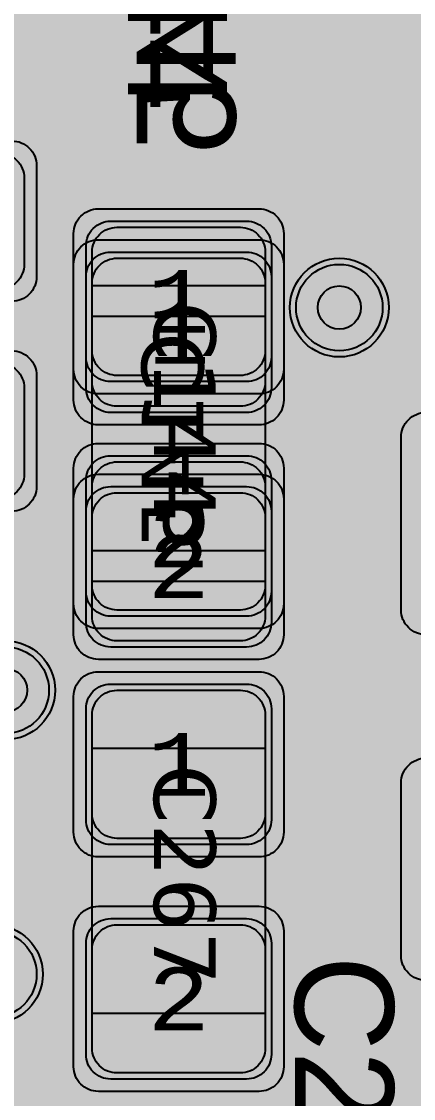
# Model space of a CAD drawing. Extents: x -28 to 199, y -61 to 255.
# Drawn here: x 87.73 to 90.9, y 209.49 to 218.22 of the extents above; entities that cross this region are included whole.
import ezdxf
from ezdxf.enums import TextEntityAlignment as Align

# ---------------------------------------------------------------- set-up
doc = ezdxf.new("R2010")
doc.units = 0
doc.header["$MEASUREMENT"] = 0
for name, color, linetype in [('ASSEMBLY_OUTLINES_BTM', 191, 'CONTINUOUS'), ('ASSEMBLY_OUTLINES_TOP', 102, 'CONTINUOUS'), ('ASSEMBLY_PART_NUMBERS_BTM', 191, 'CONTINUOUS'), ('ASSEMBLY_PART_NUMBERS_TOP', 102, 'CONTINUOUS'), ('ASSEMBLY_REF_DES_BTM', 191, 'CONTINUOUS'), ('ASSEMBLY_REF_DES_TOP', 102, 'CONTINUOUS'), ('DRILL_DRAWING', 21, 'CONTINUOUS'), ('GENERATED_SILKSCREEN_BTM', 255, 'CONTINUOUS'), ('GENERATED_SILKSCREEN_TOP', 140, 'CONTINUOUS'), ('PART_PADS_SMD_BTM', 10, 'CONTINUOUS'), ('PART_PADS_SMD_TOP', 150, 'CONTINUOUS'), ('PIN_NUMBERS_BTM', 8, 'CONTINUOUS'), ('PIN_NUMBERS_TOP', 8, 'CONTINUOUS'), ('PLACEMENT_OUTLINES_BTM', 222, 'CONTINUOUS'), ('PLACEMENT_OUTLINES_TOP', 130, 'CONTINUOUS'), ('PLANE_SHAPES_LAYER_2', 230, 'CONTINUOUS'), ('PLANE_SHAPES_LAYER_3', 81, 'CONTINUOUS'), ('SILKSCREEN_OUTLINES_BTM', 211, 'CONTINUOUS'), ('SILKSCREEN_OUTLINES_TOP', 150, 'CONTINUOUS'), ('SILKSCREEN_REF_DES_BTM', 211, 'CONTINUOUS'), ('SILKSCREEN_REF_DES_TOP', 150, 'CONTINUOUS'), ('SOLDERMASK_PADS_BTM', 12, 'CONTINUOUS'), ('SOLDERMASK_PADS_TOP', 180, 'CONTINUOUS'), ('SOLDERPASTE_PADS_BTM', 12, 'CONTINUOUS'), ('SOLDERPASTE_PADS_TOP', 180, 'CONTINUOUS'), ('TRACES_LAYER_BOTTOM', 10, 'CONTINUOUS'), ('TRACES_LAYER_TOP', 150, 'CONTINUOUS'), ('VIA_HOLES_LAYER_2', 30, 'CONTINUOUS'), ('VIA_HOLES_LAYER_3', 30, 'CONTINUOUS'), ('VIA_HOLES_LAYER_BOTTOM', 30, 'CONTINUOUS'), ('VIA_HOLES_LAYER_TOP', 30, 'CONTINUOUS'), ('VIA_PADS_LAYER_2', 230, 'CONTINUOUS'), ('VIA_PADS_LAYER_3', 81, 'CONTINUOUS'), ('VIA_PADS_LAYER_BOTTOM', 10, 'CONTINUOUS'), ('VIA_PADS_LAYER_TOP', 150, 'CONTINUOUS')]:
    doc.layers.add(name, color=color, linetype=linetype)
doc.styles.add('COURIER_NEW', font='COUR.TTF')
doc.styles.add('VERDANA', font='verdana.TTF')
doc.styles.add('VERIBEST_GERBER_0', font='txt')

msp = doc.modelspace()

# ---------------------------------------------------------------- hatches: boundary and pattern name
at = {"layer": 'PLANE_SHAPES_LAYER_2'}
h = msp.add_hatch(color=256, dxfattribs=at)
h.paths.add_polyline_path([(169.5, 129.25), (149.5, 129.25), (142.25, 122), (142.25, 90.5), (147.5, 90.5), (147.5, 80), (154, 80), (154, 69.25), (131.75, 69.25), (131.75, 73.25), (121.25, 73.25), (121.25, 81), (110.5, 81), (110.5, 125.75), (106.5, 125.75), (106.5, 128.75), (93.5, 128.75), (93.5, 120.25), (91.75, 120.25), (91.75, 121.5), (80, 121.5), (80, 118.25), (73.25, 118.25), (73.25, 124.5), (67.5, 124.5), (67.5, 128), (57.75, 128), (57.75, 120.25), (55.25, 120.25), (55.25, 121.5), (47.5, 121.5), (47.5, 119), (35, 119), (35, 134.75), (32.75, 134.75), (32.75, 159.75), (29.25, 159.75), (29.25, 175.25), (22.5, 175.25), (22.5, 195.25), (17.25, 195.25), (17.25, 198), (22.5, 198), (22.5, 216.5), (40.25, 216.5), (40.25, 235.5), (54.5, 235.5), (54.5, 254), (87.25, 254), (87.25, 236.25), (86.25, 236.25), (86.25, 228.75), (81, 228.75), (81, 218.75), (95.25, 218.75), (95.25, 194.5), (87, 194.5), (87, 172), (131.1, 172), (131.1, 208.75), (115.5, 208.75), (115.5, 213.75), (106.75, 213.75), (106.75, 218.75), (110.25, 222.25), (110.25, 226.25), (142.5, 226.25), (142.5, 221.5), (160.5, 221.5), (160.5, 240.75), (169.5, 240.75)])
h.paths.add_polyline_path([(35.5, 149.5), (41.75, 149.5), (41.75, 152), (39.25, 152), (39.25, 154), (37.75, 154), (37.75, 152), (35.5, 152)], flags=16)
h.paths.add_polyline_path([(37.5, 125.75), (37.5, 128.75), (42.75, 128.75), (42.75, 125.75)], flags=16)
h.paths.add_polyline_path([(52, 127.75), (52, 130.75), (54.25, 130.75), (54.25, 127.75)], flags=16)
h.paths.add_polyline_path([(50.75, 219.5), (50.75, 226.5), (71.75, 226.5), (71.75, 219.5)], flags=16)
h.paths.add_polyline_path([(66.5, 150.75), (66.5, 177.5), (72.25, 177.5), (72.25, 150.75)], flags=16)
h.paths.add_polyline_path([(47.25, 185.25), (73, 185.25), (73, 188.25), (70.25, 188.25), (70.25, 191), (47.25, 191)], flags=16)
h.paths.add_polyline_path([(84.5, 208), (84.5, 212.75), (85, 212.75), (85, 208)], flags=16)
h.paths.add_polyline_path([(61.5, 137.25), (87.75, 137.25), (87.75, 140.5), (84.75, 140.5), (84.75, 143), (61.5, 143)], flags=16)
h.paths.add_polyline_path([(88.75, 127), (88.75, 130), (91, 130), (91, 127)], flags=16)
h.paths.add_polyline_path([(85.5, 130.25), (85.5, 132.5), (91, 132.5), (91, 130.25)], flags=16)
h.paths.add_polyline_path([(108.75, 142.25), (135.75, 142.25), (135.75, 145.75), (132.25, 145.75), (132.25, 149), (108.75, 149)], flags=16)
h.paths.add_polyline_path([(114.25, 126.75), (140.75, 126.75), (140.75, 129.75), (137.25, 129.75), (137.25, 133), (114.25, 133)], flags=16)
h.paths.add_polyline_path([(155.25, 180.25), (166.25, 180.25), (166.25, 186.25), (152.25, 186.25), (152.25, 183), (155.25, 183)], flags=16)
at = {"layer": 'PLANE_SHAPES_LAYER_3'}
h = msp.add_hatch(color=256, dxfattribs=at)
h.paths.add_polyline_path([(169.5, 129.25), (149.5, 129.25), (142.25, 122), (142.25, 90.5), (147.5, 90.5), (147.5, 80), (154, 80), (154, 69.25), (131.75, 69.25), (131.75, 73.25), (121.25, 73.25), (121.25, 81), (110.5, 81), (110.5, 125.75), (106.5, 125.75), (106.5, 128.75), (93.5, 128.75), (93.5, 120.25), (91.75, 120.25), (91.75, 121.5), (80, 121.5), (80, 118.25), (73.25, 118.25), (73.25, 124.5), (67.5, 124.5), (67.5, 127.75), (58.25, 127.75), (58.25, 130.25), (88.75, 130.25), (88.75, 127), (91, 127), (91, 132.5), (55, 132.5), (55, 131.25), (52, 131.25), (52, 127.75), (55, 127.75), (55, 127.25), (57.75, 127.25), (57.75, 120.25), (55.25, 120.25), (55.25, 121.5), (47.5, 121.5), (47.5, 119), (35, 119), (35, 134.75), (32.75, 134.75), (32.75, 159.75), (29.25, 159.75), (29.25, 175.25), (22.5, 175.25), (22.5, 195.25), (17.25, 195.25), (17.25, 198), (22.5, 198), (22.5, 216.5), (40.25, 216.5), (40.25, 235.5), (54.5, 235.5), (54.5, 254), (87.25, 254), (87.25, 236.25), (86.25, 236.25), (86.25, 228.75), (81, 228.75), (81, 218.75), (95.25, 218.75), (95.25, 194.5), (87, 194.5), (87, 172), (131.1, 172), (131.1, 208.75), (115.5, 208.75), (115.5, 213.75), (106.75, 213.75), (106.75, 218.75), (110.25, 222.25), (110.25, 226.25), (142.5, 226.25), (142.5, 221.5), (160.5, 221.5), (160.5, 240.75), (169.5, 240.75)])
h.paths.add_polyline_path([(35.5, 149.5), (41.75, 149.5), (41.75, 152), (39.25, 152), (39.25, 154), (37.75, 154), (37.75, 152), (35.5, 152)], flags=16)
h.paths.add_polyline_path([(37.5, 125.75), (37.5, 128.75), (42.75, 128.75), (42.75, 125.75)], flags=16)
h.paths.add_polyline_path([(50.75, 219.5), (50.75, 226.5), (71.75, 226.5), (71.75, 219.5)], flags=16)
h.paths.add_polyline_path([(66.5, 150.75), (66.5, 177.5), (72.25, 177.5), (72.25, 150.75)], flags=16)
h.paths.add_polyline_path([(47.25, 185.25), (73, 185.25), (73, 188.25), (70.25, 188.25), (70.25, 191), (47.25, 191)], flags=16)
h.paths.add_polyline_path([(84.5, 208), (84.5, 212.75), (85, 212.75), (85, 208)], flags=16)
h.paths.add_polyline_path([(61.5, 137.25), (87.75, 137.25), (87.75, 140.5), (84.75, 140.5), (84.75, 143), (61.5, 143)], flags=16)
h.paths.add_polyline_path([(108.75, 142.25), (135.75, 142.25), (135.75, 145.75), (132.25, 145.75), (132.25, 149), (108.75, 149)], flags=16)
h.paths.add_polyline_path([(114.25, 126.75), (140.75, 126.75), (140.75, 129.75), (137.25, 129.75), (137.25, 133), (114.25, 133)], flags=16)
h.paths.add_polyline_path([(155.25, 180.25), (166.25, 180.25), (166.25, 186.25), (152.25, 186.25), (152.25, 183), (155.25, 183)], flags=16)
at = {"layer": 'VIA_HOLES_LAYER_2'}
h = msp.add_hatch(color=256, dxfattribs=at)
edge = h.paths.add_edge_path()
edge.add_arc((90.3, 215.9), 0.175, 0, 360)
h = msp.add_hatch(color=256, dxfattribs=at)
edge = h.paths.add_edge_path()
edge.add_arc((87.6, 212.8), 0.175, 0, 360)
at = {"layer": 'VIA_HOLES_LAYER_3'}
h = msp.add_hatch(color=256, dxfattribs=at)
edge = h.paths.add_edge_path()
edge.add_arc((90.3, 215.9), 0.175, 0, 360)
h = msp.add_hatch(color=256, dxfattribs=at)
edge = h.paths.add_edge_path()
edge.add_arc((87.6, 212.8), 0.175, 0, 360)
at = {"layer": 'VIA_HOLES_LAYER_BOTTOM'}
h = msp.add_hatch(color=256, dxfattribs=at)
edge = h.paths.add_edge_path()
edge.add_arc((90.3, 215.9), 0.175, 0, 360)
h = msp.add_hatch(color=256, dxfattribs=at)
edge = h.paths.add_edge_path()
edge.add_arc((87.6, 212.8), 0.175, 0, 360)
at = {"layer": 'VIA_HOLES_LAYER_TOP'}
h = msp.add_hatch(color=256, dxfattribs=at)
edge = h.paths.add_edge_path()
edge.add_arc((90.3, 215.9), 0.175, 0, 360)
h = msp.add_hatch(color=256, dxfattribs=at)
edge = h.paths.add_edge_path()
edge.add_arc((87.6, 212.8), 0.175, 0, 360)

# ---------------------------------------------------------------- linework, layer by layer
at = {"layer": 'ASSEMBLY_OUTLINES_BTM'}
msp.add_lwpolyline([(88.3, 213.68), (88.3, 215.83), (89.7, 215.83), (89.7, 213.68)], close=True, dxfattribs=at)
at = {"layer": 'ASSEMBLY_OUTLINES_TOP'}
for points in [[(88.3, 213.93), (88.3, 216.08), (89.7, 216.08), (89.7, 213.93)], [(88.3, 210.18), (88.3, 212.33), (89.7, 212.33), (89.7, 210.18)]]:
    msp.add_lwpolyline(points, close=True, dxfattribs=at)
at = {"layer": 'GENERATED_SILKSCREEN_BTM', "const_width": 0.15}
for points in [[(87.652, 217.7208), (87.6552, 217.724), (87.656, 217.7288), (87.6568, 217.732), (87.6568, 218.0256), (87.6568, 218.028), (87.656, 218.0304), (87.6552, 218.0336), (87.652, 218.0368)], [(89.1656, 218.054), (88.736, 217.6236), (89.1656, 217.6236), (89.1656, 218.054)], [(89.4408, 217.6236), (89.4472, 217.6228), (89.4512, 217.6188), (89.4536, 217.6132), (89.4544, 217.6076), (89.4536, 217.602), (89.4512, 217.5972), (89.4472, 217.5932), (89.4408, 217.5916), (89.1984, 217.5916), (89.1984, 217.554), (89.1968, 217.5484), (89.1936, 217.5436), (89.188, 217.5412), (89.1824, 217.5404), (89.176, 217.5412), (89.1704, 217.5436), (89.1664, 217.5484), (89.1656, 217.554), (89.1656, 217.5916), (88.6952, 217.5916), (88.6912, 217.5924), (88.688, 217.594), (88.6848, 217.598), (88.6824, 217.602), (88.6808, 217.6068), (88.68, 217.6116), (88.6808, 217.6156), (88.684, 217.6196), (89.1696, 218.1052), (89.1744, 218.1084), (89.1792, 218.11), (89.184, 218.1092), (89.1896, 218.106), (89.1936, 218.1044), (89.196, 218.1012), (89.1976, 218.098), (89.1984, 218.094), (89.1984, 217.6236), (89.4408, 217.6236)], [(88.932, 217.2028), (88.9328, 217.206), (88.9336, 217.2084), (88.9352, 217.2116), (89.0232, 217.3204), (88.6896, 217.3204), (88.6896, 216.798), (88.688, 216.7924), (88.6848, 216.7876), (88.6792, 216.7852), (88.6736, 216.7844), (88.6672, 216.7852), (88.6616, 216.7876), (88.6584, 216.7924), (88.6568, 216.798), (88.6568, 217.338), (88.6584, 217.3436), (88.6624, 217.3476), (88.6672, 217.3524), (88.6728, 217.354), (89.0576, 217.354), (89.0632, 217.3532), (89.0672, 217.3508), (89.0696, 217.3476), (89.0712, 217.342), (89.0728, 217.338), (89.0736, 217.3348), (89.0728, 217.3308), (89.0704, 217.3276), (88.964, 217.1972), (88.964, 216.9388), (89.0656, 216.814), (89.3232, 216.814), (89.4232, 216.9388), (89.4232, 217.1972), (89.3176, 217.3276), (89.3152, 217.3332), (89.3152, 217.338), (89.3184, 217.3428), (89.3224, 217.3476), (89.328, 217.3508), (89.3336, 217.3516), (89.3368, 217.3516), (89.3392, 217.3508), (89.3432, 217.3468), (89.4536, 217.2116), (89.4552, 217.2092), (89.4552, 217.206), (89.4568, 217.2028), (89.4568, 216.9332), (89.4568, 216.9308), (89.456, 216.93), (89.456, 216.9292), (89.4552, 216.9276), (89.4552, 216.926), (89.4536, 216.9228), (89.3432, 216.7876), (89.3408, 216.7852), (89.3392, 216.7844), (89.3344, 216.7828), (89.3312, 216.782), (89.0576, 216.782), (89.0544, 216.7828), (89.0496, 216.7844), (89.048, 216.7844), (89.0472, 216.7852), (89.0456, 216.7868), (89.044, 216.7876), (88.9352, 216.9228), (88.9336, 216.9268), (88.9328, 216.9292), (88.932, 216.9332), (88.932, 217.2028)]]:
    msp.add_lwpolyline(points, dxfattribs=at)
for points in [[(87.720005, 215.466156, 1.1642e-05), (87.719995, 215.466164), (87.719995, 216.033836, 1.1642e-05), (87.720005, 216.033844), (87.720005, 215.466156)], [(88.300005, 214.480492, 1.10969e-05), (88.299995, 214.480485), (88.299995, 215.019515, 1.10969e-05), (88.300005, 215.019508), (88.300005, 214.480492)], [(89.700005, 214.480485, 1.10969e-05), (89.699995, 214.480492), (89.699995, 215.019508, 1.10969e-05), (89.700005, 215.019515), (89.700005, 214.480485)]]:
    msp.add_lwpolyline(points, format="xyb", dxfattribs=at)
at = {"layer": 'GENERATED_SILKSCREEN_TOP', "const_width": 0.15}
for points in [[(88.6092, 217.9736), (88.6036, 217.9728), (88.5988, 217.9688), (88.5964, 217.9632), (88.5956, 217.9576), (88.5964, 217.952), (88.5988, 217.9472), (88.6036, 217.9432), (88.6092, 217.9416), (88.8516, 217.9416), (88.8516, 217.904), (88.8532, 217.8984), (88.8564, 217.8936), (88.862, 217.8912), (88.8676, 217.8904), (88.874, 217.8912), (88.8796, 217.8936), (88.8836, 217.8984), (88.8852, 217.904), (88.8852, 217.9416), (89.3548, 217.9416), (89.3588, 217.9424), (89.362, 217.944), (89.3652, 217.948), (89.3676, 217.952), (89.3692, 217.9568), (89.37, 217.9616), (89.3692, 217.9656), (89.366, 217.9696), (88.8804, 218.4552)], [(88.8516, 218.444), (88.8516, 217.9736), (88.6092, 217.9736)], [(88.8852, 218.404), (89.314, 217.9736), (88.8852, 217.9736), (88.8852, 218.404)], [(87.2812, 217.7876), (87.7116, 218.2164), (87.7116, 217.7876), (87.2812, 217.7876)], [(87.7116, 217.5124), (87.7124, 217.506), (87.7164, 217.502), (87.722, 217.4996), (87.7276, 217.4988), (87.7332, 217.4996), (87.738, 217.502), (87.742, 217.506), (87.7436, 217.5124), (87.7436, 217.7548), (87.7812, 217.7548), (87.7868, 217.7564), (87.7916, 217.7596), (87.794, 217.7652), (87.7948, 217.7708), (87.794, 217.7772), (87.7916, 217.7828), (87.7868, 217.7868), (87.7812, 217.7876), (87.7436, 217.7876), (87.7436, 218.258), (87.7428, 218.262), (87.7404, 218.2652), (87.7372, 218.2684), (87.7332, 218.2708), (87.7284, 218.2724), (87.7236, 218.2732), (87.7196, 218.2724), (87.7156, 218.2692), (87.23, 217.7836)], [(87.2412, 217.7548), (87.7116, 217.7548), (87.7116, 217.5124)], [(88.6092, 217.2176), (88.6036, 217.2168), (88.5988, 217.2128), (88.5964, 217.2072), (88.5956, 217.2016), (88.5964, 217.196), (88.5988, 217.1912), (88.6036, 217.1872), (88.6092, 217.1856), (88.8516, 217.1856), (88.8516, 217.148), (88.8532, 217.1424), (88.8564, 217.1376), (88.862, 217.1352), (88.8676, 217.1344), (88.874, 217.1352), (88.8796, 217.1376), (88.8836, 217.1424), (88.8852, 217.148), (88.8852, 217.1856), (89.3548, 217.1856), (89.3588, 217.1864), (89.362, 217.188), (89.3652, 217.192), (89.3676, 217.196), (89.3692, 217.2008), (89.37, 217.2056), (89.3692, 217.2096), (89.366, 217.2136), (88.8804, 217.6992), (88.8756, 217.7024), (88.8708, 217.704), (88.866, 217.7032), (88.8604, 217.7), (88.8564, 217.6984), (88.854, 217.6952), (88.8524, 217.692), (88.8516, 217.688), (88.8516, 217.2176), (88.6092, 217.2176)], [(88.8852, 217.648), (89.314, 217.2176), (88.8852, 217.2176), (88.8852, 217.648)], [(89.9464, 210.4004), (90.056, 210.5348), (90.0584, 210.5388), (90.0616, 210.5396), (90.0648, 210.5412), (90.0688, 210.542), (90.6176, 210.542), (90.6216, 210.5412), (90.6248, 210.5396), (90.6272, 210.538), (90.628, 210.5372), (90.6304, 210.5348), (90.74, 210.4004), (90.7408, 210.398), (90.7416, 210.3956), (90.7424, 210.3948), (90.7432, 210.3916), (90.7432, 210.122), (90.7424, 210.118), (90.7416, 210.1164), (90.7408, 210.114), (90.74, 210.1116), (90.6304, 209.9764), (90.6264, 209.9732), (90.62, 209.9716), (90.616, 209.9724), (90.612, 209.974), (90.608, 209.9764), (90.6048, 209.9804), (90.6024, 209.9844), (90.6016, 209.9884), (90.6016, 209.9924), (90.604, 209.9956), (90.7104, 210.1276), (90.7104, 210.386), (90.6096, 210.5092), (90.0768, 210.5092), (89.976, 210.386), (89.976, 210.1276), (90.0824, 209.9956), (90.0848, 209.9924), (90.0848, 209.9884), (90.084, 209.9844), (90.0816, 209.9804), (90.0784, 209.9764), (90.0744, 209.974), (90.0704, 209.9724), (90.0648, 209.9716), (90.06, 209.9732), (90.056, 209.9764), (89.9464, 210.1116), (89.9448, 210.1148), (89.944, 210.1156), (89.944, 210.118), (89.944, 210.1188), (89.9432, 210.1196), (89.9432, 210.122), (89.9432, 210.3916), (89.944, 210.3948), (89.9448, 210.398), (89.9464, 210.4004)], [(89.9432, 209.2324), (89.9432, 209.7716), (89.9448, 209.778), (89.9488, 209.782), (89.9536, 209.786), (89.9592, 209.7876), (90.0688, 209.7876), (90.0712, 209.7868), (90.0768, 209.7852), (90.0792, 209.7836), (90.0808, 209.782), (90.0824, 209.7804), (90.516, 209.2484)], [(90.4944, 209.222), (90.0616, 209.7548), (89.976, 209.7548), (89.976, 209.2324)], [(90.7104, 209.3732), (90.7104, 209.6316), (90.604, 209.762), (90.6024, 209.7676), (90.6032, 209.7724), (90.6056, 209.778), (90.6104, 209.7812), (90.616, 209.7844), (90.6216, 209.7852), (90.6264, 209.7844), (90.6304, 209.7804), (90.74, 209.646), (90.7408, 209.6428), (90.7416, 209.6404), (90.7424, 209.6396), (90.7432, 209.6364), (90.7432, 209.3668)]]:
    msp.add_lwpolyline(points, dxfattribs=at)
for points in [[(88.300005, 214.730492, 1.10969e-05), (88.299995, 214.730485), (88.299995, 215.269515, 1.10969e-05), (88.300005, 215.269508), (88.300005, 214.730492)], [(89.700005, 214.730485, 1.10969e-05), (89.699995, 214.730492), (89.699995, 215.269508, 1.10969e-05), (89.700005, 215.269515), (89.700005, 214.730485)], [(90.930005, 212.166164, 1.1642e-05), (90.929995, 212.166156), (90.929995, 213.333844, 1.1642e-05), (90.930005, 213.333836), (90.930005, 212.166164)], [(88.300005, 210.980492, 1.10969e-05), (88.299995, 210.980485), (88.299995, 211.519515, 1.10969e-05), (88.300005, 211.519508), (88.300005, 210.980492)], [(89.700005, 210.980485, 1.10969e-05), (89.699995, 210.980492), (89.699995, 211.519508, 1.10969e-05), (89.700005, 211.519515), (89.700005, 210.980485)]]:
    msp.add_lwpolyline(points, format="xyb", dxfattribs=at)
at = {"layer": 'PART_PADS_SMD_BTM'}
for points in [[(87.55, 217.15, -0.4142135624), (87.75, 216.95), (87.75, 216.25, -0.4142135624), (87.55, 216.05), (86.95, 216.05, -0.4142135624), (86.75, 216.25), (86.75, 216.95, -0.4142135624), (86.95, 217.15)], [(89.75, 215.25, -0.4142135624), (89.55, 215.05), (88.45, 215.05, -0.4142135624), (88.25, 215.25), (88.25, 216.15, -0.4142135624), (88.45, 216.35), (89.55, 216.35, -0.4142135624), (89.75, 216.15)], [(87.55, 215.45, -0.4142135624), (87.75, 215.25), (87.75, 214.55, -0.4142135624), (87.55, 214.35), (86.95, 214.35, -0.4142135624), (86.75, 214.55), (86.75, 215.25, -0.4142135624), (86.95, 215.45)], [(89.75, 213.35, -0.4142135624), (89.55, 213.15), (88.45, 213.15, -0.4142135624), (88.25, 213.35), (88.25, 214.25, -0.4142135624), (88.45, 214.45), (89.55, 214.45, -0.4142135624), (89.75, 214.25)]]:
    msp.add_lwpolyline(points, format="xyb", close=True, dxfattribs=at)
at = {"layer": 'PART_PADS_SMD_TOP'}
for points in [[(88.25, 216.4, -0.4142135624), (88.45, 216.6), (89.55, 216.6, -0.4142135624), (89.75, 216.4), (89.75, 215.5, -0.4142135624), (89.55, 215.3), (88.45, 215.3, -0.4142135624), (88.25, 215.5)], [(88.25, 214.5, -0.4142135624), (88.45, 214.7), (89.55, 214.7, -0.4142135624), (89.75, 214.5), (89.75, 213.6, -0.4142135624), (89.55, 213.4), (88.45, 213.4, -0.4142135624), (88.25, 213.6)], [(88.25, 212.65, -0.4142135624), (88.45, 212.85), (89.55, 212.85, -0.4142135624), (89.75, 212.65), (89.75, 211.75, -0.4142135624), (89.55, 211.55), (88.45, 211.55, -0.4142135624), (88.25, 211.75)], [(88.25, 210.75, -0.4142135624), (88.45, 210.95), (89.55, 210.95, -0.4142135624), (89.75, 210.75), (89.75, 209.85, -0.4142135624), (89.55, 209.65), (88.45, 209.65, -0.4142135624), (88.25, 209.85)]]:
    msp.add_lwpolyline(points, format="xyb", close=True, dxfattribs=at)
at = {"layer": 'PLACEMENT_OUTLINES_BTM'}
msp.add_lwpolyline([(88.3, 213.68), (88.3, 215.83), (89.7, 215.83), (89.7, 213.68)], close=True, dxfattribs=at)
at = {"layer": 'PLACEMENT_OUTLINES_TOP'}
for points in [[(88.3, 213.93), (88.3, 216.08), (89.7, 216.08), (89.7, 213.93)], [(88.3, 210.18), (88.3, 212.33), (89.7, 212.33), (89.7, 210.18)]]:
    msp.add_lwpolyline(points, close=True, dxfattribs=at)
at = {"layer": 'SILKSCREEN_OUTLINES_BTM'}
msp.add_lwpolyline([(88.3, 213.68), (88.3, 215.83), (89.7, 215.83), (89.7, 213.68)], close=True, dxfattribs=at)
at = {"layer": 'SILKSCREEN_OUTLINES_TOP'}
for points in [[(88.3, 213.93), (88.3, 216.08), (89.7, 216.08), (89.7, 213.93)], [(88.3, 210.18), (88.3, 212.33), (89.7, 212.33), (89.7, 210.18)]]:
    msp.add_lwpolyline(points, close=True, dxfattribs=at)
at = {"layer": 'SOLDERMASK_PADS_BTM'}
for points in [[(87.65, 217.25, -0.4142135624), (87.85, 217.05), (87.85, 216.15, -0.4142135624), (87.65, 215.95), (86.85, 215.95, -0.4142135624), (86.65, 216.15), (86.65, 217.05, -0.4142135624), (86.85, 217.25)], [(89.85, 215.15, -0.4142135624), (89.65, 214.95), (88.35, 214.95, -0.4142135624), (88.15, 215.15), (88.15, 216.25, -0.4142135624), (88.35, 216.45), (89.65, 216.45, -0.4142135624), (89.85, 216.25)], [(87.65, 215.55, -0.4142135624), (87.85, 215.35), (87.85, 214.45, -0.4142135624), (87.65, 214.25), (86.85, 214.25, -0.4142135624), (86.65, 214.45), (86.65, 215.35, -0.4142135624), (86.85, 215.55)], [(89.85, 213.25, -0.4142135624), (89.65, 213.05), (88.35, 213.05, -0.4142135624), (88.15, 213.25), (88.15, 214.35, -0.4142135624), (88.35, 214.55), (89.65, 214.55, -0.4142135624), (89.85, 214.35)]]:
    msp.add_lwpolyline(points, format="xyb", close=True, dxfattribs=at)
at = {"layer": 'SOLDERMASK_PADS_TOP'}
for points in [[(88.15, 216.5, -0.4142135624), (88.35, 216.7), (89.65, 216.7, -0.4142135624), (89.85, 216.5), (89.85, 215.4, -0.4142135624), (89.65, 215.2), (88.35, 215.2, -0.4142135624), (88.15, 215.4)], [(93.7, 213.45, -0.4142135624), (93.5, 213.25), (91, 213.25, -0.4142135624), (90.8, 213.45), (90.8, 214.85, -0.4142135624), (91, 215.05), (93.5, 215.05, -0.4142135624), (93.7, 214.85)], [(88.15, 214.6, -0.4142135624), (88.35, 214.8), (89.65, 214.8, -0.4142135624), (89.85, 214.6), (89.85, 213.5, -0.4142135624), (89.65, 213.3), (88.35, 213.3, -0.4142135624), (88.15, 213.5)], [(88.15, 212.75, -0.4142135624), (88.35, 212.95), (89.65, 212.95, -0.4142135624), (89.85, 212.75), (89.85, 211.65, -0.4142135624), (89.65, 211.45), (88.35, 211.45, -0.4142135624), (88.15, 211.65)], [(93.7, 210.65, -0.4142135624), (93.5, 210.45), (91, 210.45, -0.4142135624), (90.8, 210.65), (90.8, 212.05, -0.4142135624), (91, 212.25), (93.5, 212.25, -0.4142135624), (93.7, 212.05)], [(88.15, 210.85, -0.4142135624), (88.35, 211.05), (89.65, 211.05, -0.4142135624), (89.85, 210.85), (89.85, 209.75, -0.4142135624), (89.65, 209.55), (88.35, 209.55, -0.4142135624), (88.15, 209.75)]]:
    msp.add_lwpolyline(points, format="xyb", close=True, dxfattribs=at)
at = {"layer": 'SOLDERPASTE_PADS_BTM'}
for points in [[(89.7, 215.3, -0.4142135624), (89.5, 215.1), (88.5, 215.1, -0.4142135624), (88.3, 215.3), (88.3, 216.1, -0.4142135624), (88.5, 216.3), (89.5, 216.3, -0.4142135624), (89.7, 216.1)], [(89.7, 213.4, -0.4142135624), (89.5, 213.2), (88.5, 213.2, -0.4142135624), (88.3, 213.4), (88.3, 214.2, -0.4142135624), (88.5, 214.4), (89.5, 214.4, -0.4142135624), (89.7, 214.2)]]:
    msp.add_lwpolyline(points, format="xyb", close=True, dxfattribs=at)
at = {"layer": 'SOLDERPASTE_PADS_TOP'}
for points in [[(88.3, 216.35, -0.4142135624), (88.5, 216.55), (89.5, 216.55, -0.4142135624), (89.7, 216.35), (89.7, 215.55, -0.4142135624), (89.5, 215.35), (88.5, 215.35, -0.4142135624), (88.3, 215.55)], [(88.3, 214.45, -0.4142135624), (88.5, 214.65), (89.5, 214.65, -0.4142135624), (89.7, 214.45), (89.7, 213.65, -0.4142135624), (89.5, 213.45), (88.5, 213.45, -0.4142135624), (88.3, 213.65)], [(88.3, 212.6, -0.4142135624), (88.5, 212.8), (89.5, 212.8, -0.4142135624), (89.7, 212.6), (89.7, 211.8, -0.4142135624), (89.5, 211.6), (88.5, 211.6, -0.4142135624), (88.3, 211.8)], [(88.3, 210.7, -0.4142135624), (88.5, 210.9), (89.5, 210.9, -0.4142135624), (89.7, 210.7), (89.7, 209.9, -0.4142135624), (89.5, 209.7), (88.5, 209.7, -0.4142135624), (88.3, 209.9)]]:
    msp.add_lwpolyline(points, format="xyb", close=True, dxfattribs=at)
at = {"layer": 'TRACES_LAYER_BOTTOM', "const_width": 0.5}
for points in [[(89, 215.7), (88.1, 216.6), (87.25, 216.6)], [(89, 215.7), (90.1, 215.7), (90.3, 215.9)], [(89, 213.8), (88.9, 213.8), (87.9, 212.8), (87.6, 212.8)], [(87.5, 210.5), (87.5, 208.914696), (87.185304, 208.6), (86.5, 208.6)]]:
    msp.add_lwpolyline(points, dxfattribs=at)
at = {"layer": 'TRACES_LAYER_TOP'}
for points, const_width in [([(105.907864, 223.8), (101.033983, 223.8), (95.657992, 218.424009), (80.131692, 218.424009), (77.964795, 220.590906), (77.964795, 223.795179), (75.807829, 225.952145), (54.699639, 225.952145), (53.722272, 224.974778), (53.722272, 219.967896), (56.333332, 217.356836), (56.333332, 214.453813), (55.979519, 214.1), (53.75, 214.1)], 0.5), ([(97.6, 215.75), (97.6, 216.720788), (96.82185, 217.498938), (83.670933, 217.498938), (83.665871, 217.504), (82.834129, 217.504), (82.829067, 217.498938), (77.348938, 217.498938), (75.5, 215.65)], 0.5), ([(86.6, 216.25), (88.049479, 214.800521), (88.249479, 214.800521), (89, 214.05)], 0.35), ([(89, 215.95), (90.25, 215.95), (90.3, 215.9)], 0.5), ([(89, 214.05), (90.275, 214.05), (90.375, 214.15), (92.25, 214.15)], 0.5), ([(87.6, 212.8), (88.099479, 213.299479), (88.149479, 213.299479), (88.9, 214.05), (89, 214.05)], 0.35), ([(89, 212.2), (88.798958, 212.2), (88.098958, 211.5), (86.7, 211.5)], 0.2), ([(86.7, 211), (87.186827, 211), (87.261827, 211.075), (88.125, 211.075), (88.9, 210.3), (89, 210.3)], 0.15)]:
    msp.add_lwpolyline(points, dxfattribs=dict(at, const_width=const_width))
at = {"layer": 'VIA_HOLES_LAYER_2'}
for centre in [(90.3, 215.9), (87.6, 212.8)]:
    msp.add_circle(centre, 0.175, dxfattribs=at)
at = {"layer": 'VIA_HOLES_LAYER_3'}
for centre in [(90.3, 215.9), (87.6, 212.8)]:
    msp.add_circle(centre, 0.175, dxfattribs=at)
at = {"layer": 'VIA_HOLES_LAYER_BOTTOM'}
for centre in [(90.3, 215.9), (87.6, 212.8)]:
    msp.add_circle(centre, 0.175, dxfattribs=at)
at = {"layer": 'VIA_HOLES_LAYER_TOP'}
for centre in [(90.3, 215.9), (87.6, 212.8)]:
    msp.add_circle(centre, 0.175, dxfattribs=at)
at = {"layer": 'VIA_PADS_LAYER_2'}
for centre in [(90.3, 215.9), (87.6, 212.8), (87.5, 210.5)]:
    msp.add_circle(centre, 0.4, dxfattribs=at)
at = {"layer": 'VIA_PADS_LAYER_3'}
for centre in [(90.3, 215.9), (87.6, 212.8), (87.5, 210.5)]:
    msp.add_circle(centre, 0.4, dxfattribs=at)
at = {"layer": 'VIA_PADS_LAYER_BOTTOM'}
for centre in [(90.3, 215.9), (87.6, 212.8), (87.5, 210.5)]:
    msp.add_circle(centre, 0.35, dxfattribs=at)
at = {"layer": 'VIA_PADS_LAYER_TOP'}
for centre in [(90.3, 215.9), (87.6, 212.8), (87.5, 210.5)]:
    msp.add_circle(centre, 0.35, dxfattribs=at)

# ---------------------------------------------------------------- texts
at = {"layer": 'ASSEMBLY_PART_NUMBERS_BTM', "style": 'VERIBEST_GERBER_0', "text_generation_flag": 2}
for s, p in [('NLFV32T-1R0M-EF', (91, 219.21)), ('MMZ1608A182B', (96, 213.29)), ('TPS73030DBVT', (100.25, 212.04)), ('CL21B225KOFNNNE', (100, 211.21)), ('CL10B104KB8SFNC', (96, 209.96))]:
    msp.add_text(s, height=2.032, dxfattribs=at).set_placement(p, align=Align.TOP_LEFT)
msp.add_text('ERJ-3EKF10R7V', height=2.032, rotation=90, dxfattribs=at).set_placement((89.79, 215.75), align=Align.TOP_LEFT)
at = {"layer": 'ASSEMBLY_PART_NUMBERS_TOP', "style": 'VERIBEST_GERBER_0'}
for s, p in [('ERJ-3EKF5602V', (85.75, 217.29)), ('ERJ-3EKF1783V', (85.75, 213.71))]:
    msp.add_text(s, height=2.032, dxfattribs=at).set_placement(p, align=Align.TOP_LEFT)
at = {"layer": 'ASSEMBLY_REF_DES_BTM', "style": 'VERDANA', "text_generation_flag": 2}
msp.add_text('C145', height=0.5, rotation=90, dxfattribs=at).set_placement((88.7, 215.7), align=Align.TOP_LEFT)
at = {"layer": 'ASSEMBLY_REF_DES_TOP', "style": 'VERDANA'}
for s, p in [('C144', (89.3, 215.95)), ('C267', (89.3, 212.2))]:
    msp.add_text(s, height=0.5, rotation=270, dxfattribs=at).set_placement(p, align=Align.TOP_LEFT)
at = {"layer": 'DRILL_DRAWING', "style": 'VERIBEST_GERBER_0'}
for s, p in [('A', (90.3, 215.9)), ('T', (91.5, 215.75)), ('A', (87.6, 212.8)), ('A', (87.5, 210.5))]:
    msp.add_text(s, height=2, dxfattribs=at).set_placement(p, align=Align.MIDDLE_CENTER)
at = {"layer": 'PIN_NUMBERS_BTM', "style": 'COURIER_NEW'}
for s, p in [('1', (89, 215.95)), ('1', (89, 215.7)), ('2', (89, 214.05)), ('2', (89, 213.8)), ('1', (89, 212.2)), ('2', (89, 210.3))]:
    msp.add_text(s, height=0.508, dxfattribs=at).set_placement(p, align=Align.MIDDLE_CENTER)
at = {"layer": 'PIN_NUMBERS_TOP', "style": 'COURIER_NEW'}
for s, p in [('1', (89, 215.95)), ('1', (89, 215.7)), ('2', (89, 214.05)), ('2', (89, 213.8)), ('1', (89, 212.2)), ('2', (89, 210.3))]:
    msp.add_text(s, height=0.508, dxfattribs=at).set_placement(p, align=Align.MIDDLE_CENTER)
at = {"layer": 'SILKSCREEN_REF_DES_BTM', "style": 'VERIBEST_GERBER_0', "text_generation_flag": 2}
msp.add_text('C145', height=0.8, rotation=90, dxfattribs=at).set_placement((88.66, 219.7), align=Align.TOP_LEFT)
at = {"layer": 'SILKSCREEN_REF_DES_TOP', "style": 'VERIBEST_GERBER_0'}
for s, p in [('C144', (89.39, 220.05)), ('C267', (90.74, 210.65))]:
    msp.add_text(s, height=0.8, rotation=270, dxfattribs=at).set_placement(p, align=Align.TOP_LEFT)

doc.saveas('drawing.dxf')
